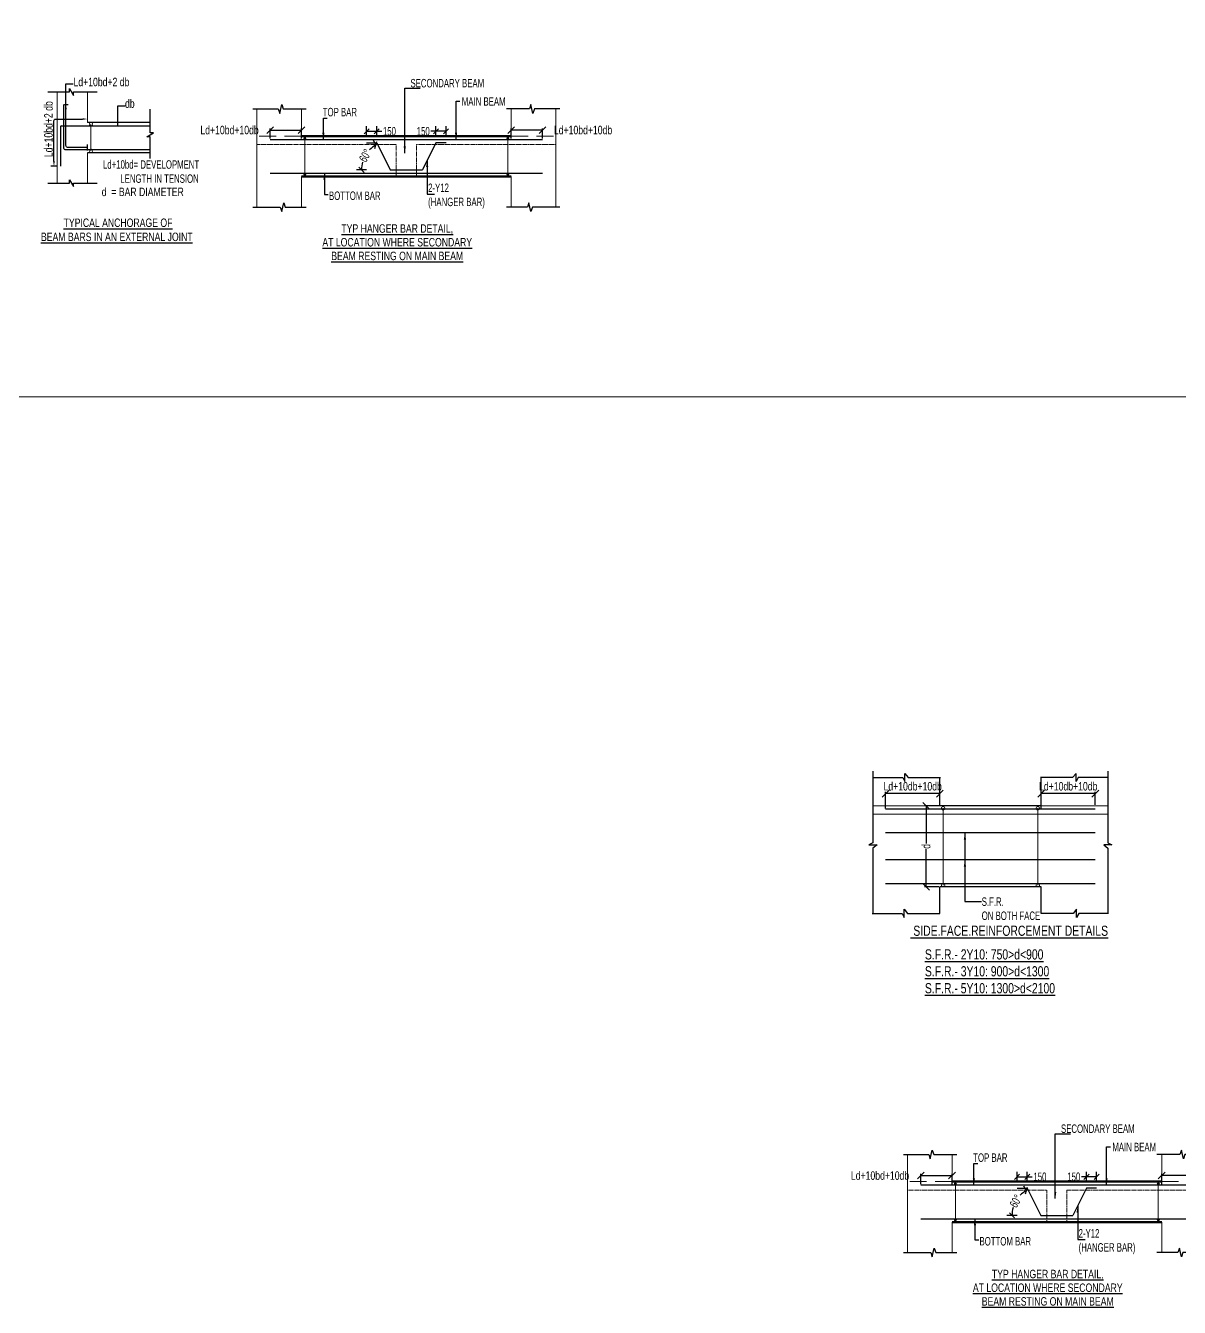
# Model space of a CAD drawing. Header units: millimetres. Extents: x -9667 to 132562, y -132456 to -91255.
# Drawn here: x 98309 to 115367, y -132456 to -113499 of the extents above; entities that cross this region are included whole.
import ezdxf

# ---------------------------------------------------------------- set-up
doc = ezdxf.new("R2010")
doc.units = ezdxf.units.MM
doc.header["$LTSCALE"] = 100
doc.header["$MEASUREMENT"] = 0
doc.linetypes.add('CONTINU', pattern=[0])
doc.linetypes.add('HIDDEN', pattern=[0.375, 0.25, -0.125])
doc.layers.get('Defpoints').update_dxf_attribs({"color": 1, "lineweight": 0})
for name, color, linetype in [('-S-ARROW', 253, 'Continuous'), ('-S-BMNO', 1, 'Continuous'), ('-S-DIM', 251, 'Continuous'), ('-S-MISC', 8, 'Continuous'), ('-STR-BEAM', 7, 'CONTINU'), ('-STR-REINF', 3, 'Continuous'), ('-STR-TEXT', 6, 'Continuous'), ('COL', 5, 'Continuous'), ('cut lines', 8, 'Continuous'), ('Leader', 8, 'Continuous'), ('rein', 3, 'Continuous')]:
    doc.layers.add(name, color=color, linetype=linetype)
for name, color, linetype, lineweight in [('-S-STIRUP', 11, 'Continuous', 9), ('-STR-COLUMN', 5, 'HIDDEN', 13), ('A-CONC', 7, 'Continuous', 50), ('S-COL', 5, 'Continuous', 20), ('SLAB LINE', 254, 'HIDDEN', 20)]:
    doc.layers.add(name, color=color, linetype=linetype, lineweight=lineweight)
doc.styles.add('BEAM-LS', font='romans.shx', dxfattribs={"width": 0.8})
doc.styles.add('SOBHA', font='swisscl.ttf', dxfattribs={"width": 0.9})
doc.styles.add('sobha.sed', font='swisscl.ttf')
doc.dimstyles.new('S-25', dxfattribs={"dimscale": 25, "dimtxt": 2.5, "dimasz": 2.5, "dimexe": 0.25, "dimexo": 0.25, "dimgap": 0.1, "dimtad": 0, "dimdec": 0, "dimrnd": 0.0005, "dimzin": 0, "dimdsep": 46, "dimtxsty": 'SOBHA', "dimblk": 'OBLIQUE', "dimcen": 0.09, "dimclrd": 8, "dimclre": 8, "dimclrt": 6, "dimadec": 0, "dimazin": 0, "dimtfac": 1, "dimtdec": 0, "dimtofl": 0, "dimtmove": 0, "dimatfit": 3, "dimfxl": 0.18, "dimtolj": 1, "dimtzin": 0, "dimlwd": -1, "dimlwe": -1, "dimarcsym": 0})
doc.dimstyles.new('S-50', dxfattribs={"dimscale": 50, "dimtxt": 2.5, "dimasz": 2, "dimexe": 0.5, "dimexo": 0.25, "dimgap": 0.25, "dimtad": 0, "dimdec": 0, "dimrnd": 0.0005, "dimzin": 0, "dimdsep": 46, "dimtxsty": 'sobha.sed', "dimblk": 'OBLIQUE', "dimcen": 0.09, "dimclrd": 8, "dimclre": 8, "dimclrt": 6, "dimadec": 0, "dimazin": 0, "dimtfac": 1, "dimtdec": 0, "dimtofl": 0, "dimtmove": 2, "dimatfit": 3, "dimfxl": 0.18, "dimtolj": 1, "dimtzin": 0, "dimlwd": -1, "dimlwe": -1, "dimarcsym": 0})
doc.dimstyles.new('STIRUP', dxfattribs={"dimscale": 50, "dimtxt": 2.5, "dimasz": 2.2, "dimexe": 0, "dimexo": 0, "dimgap": 0.5, "dimtad": 0, "dimdec": 0, "dimzin": 0, "dimdsep": 46, "dimtxsty": 'BEAM-LS', "dimblk": 'DOTSMALL', "dimcen": 0.09, "dimclrd": 256, "dimclre": 256, "dimclrt": 256, "dimadec": 5, "dimazin": 0, "dimtfac": 1, "dimtdec": 0, "dimtofl": 0, "dimtmove": 0, "dimatfit": 3, "dimldrblk": 'DOTSMALL', "dimfxl": 0, "dimfxlon": 1, "dimtolj": 1, "dimtzin": 0, "dimlwd": -1, "dimlwe": -1, "dimarcsym": 0})

# ---------------------------------------------------------------- blocks, each defined once
blk = doc.blocks.new('_Oblique')
at = {"color": 0, "linetype": 'ByBlock', "lineweight": -2}
blk.add_line((-0.5, -0.5), (0.5, 0.5), dxfattribs=at)
blk = doc.blocks.new('_DotSmall')
at = {"color": 0, "linetype": 'ByBlock', "const_width": 0.5}
blk.add_lwpolyline([(-0.0625, 0, 1), (0.0625, 0, 1)], format="xyb", close=True, dxfattribs=at)
blk = doc.blocks.new('*D20')
at = {"layer": '-S-STIRUP', "ltscale": 100, "transparency": 16777216}
blk.add_line((111874, -126214), (111874, -125075), dxfattribs=at)
at = {"layer": 'Defpoints', "color": 0, "linetype": 'CONTINU', "ltscale": 100, "transparency": 16777216}
for p in [(111874, -125075), (111874, -125075), (111874, -126214)]:
    blk.add_point(p, dxfattribs=at)
at = {"layer": '-S-STIRUP', "linetype": 'CONTINU', "ltscale": 100, "transparency": 16777216, "xscale": 100, "yscale": 100, "zscale": 100}
for p, rotation in [((111874, -125075), 90), ((111874, -126214), 270)]:
    blk.add_blockref('_DotSmall', p, dxfattribs=dict(at, rotation=rotation))
blk = doc.blocks.new('*D21')
at = {"layer": '-S-STIRUP', "ltscale": 100, "transparency": 16777216}
blk.add_line((113274, -126214), (113274, -125075), dxfattribs=at)
at = {"layer": 'Defpoints', "color": 0, "linetype": 'CONTINU', "ltscale": 100, "transparency": 16777216}
for p in [(113274, -125075), (113274, -125075), (113274, -126214)]:
    blk.add_point(p, dxfattribs=at)
at = {"layer": '-S-STIRUP', "linetype": 'CONTINU', "ltscale": 100, "transparency": 16777216, "xscale": 100, "yscale": 100, "zscale": 100}
for p, rotation in [((113274, -125075), 90), ((113274, -126214), 270)]:
    blk.add_blockref('_DotSmall', p, dxfattribs=dict(at, rotation=rotation))
blk = doc.blocks.new('*D22')
at = {"layer": '-S-DIM', "color": 8, "transparency": 16777216}
for p, q in [((111024, -125076), (111024, -124833)), ((111824, -124858), (111024, -124858)), ((111824, -125026), (111824, -124833))]:
    blk.add_line(p, q, dxfattribs=at)
at = {"layer": 'Defpoints', "color": 0, "transparency": 16777216}
for p in [(111024, -124858), (111024, -125088), (111824, -125038)]:
    blk.add_point(p, dxfattribs=at)
at = {"layer": '-S-DIM', "color": 8, "transparency": 16777216, "xscale": 100, "yscale": 100, "zscale": 100, "rotation": 180}
blk.add_blockref('_Oblique', (111024, -124858), dxfattribs=at)
at = {"layer": '-S-DIM', "color": 8, "transparency": 16777216, "xscale": 100, "yscale": 100, "zscale": 100}
blk.add_blockref('_Oblique', (111824, -124858), dxfattribs=at)
at = {"layer": '-S-DIM', "color": 6, "transparency": 16777216, "insert": (111424, -124750), "char_height": 125, "attachment_point": 5, "style": 'sobha.sed'}
blk.add_mtext('\\A1;Ld+10db+10db', dxfattribs=at)
blk = doc.blocks.new('*D23')
at = {"layer": '-S-DIM', "color": 8, "transparency": 16777216}
for p, q in [((113324, -125076), (113324, -124833)), ((114124, -124858), (113324, -124858)), ((114124, -125026), (114124, -124833))]:
    blk.add_line(p, q, dxfattribs=at)
at = {"layer": 'Defpoints', "color": 0, "transparency": 16777216}
for p in [(113324, -124858), (113324, -125088), (114124, -125038)]:
    blk.add_point(p, dxfattribs=at)
at = {"layer": '-S-DIM', "color": 8, "transparency": 16777216, "xscale": 100, "yscale": 100, "zscale": 100, "rotation": 180}
blk.add_blockref('_Oblique', (113324, -124858), dxfattribs=at)
at = {"layer": '-S-DIM', "color": 8, "transparency": 16777216, "xscale": 100, "yscale": 100, "zscale": 100}
blk.add_blockref('_Oblique', (114124, -124858), dxfattribs=at)
at = {"layer": '-S-DIM', "color": 6, "transparency": 16777216, "insert": (113724, -124750), "char_height": 125, "attachment_point": 5, "style": 'sobha.sed'}
blk.add_mtext('\\A1;Ld+10db+10db', dxfattribs=at)
blk = doc.blocks.new('*D24')
at = {"layer": '-S-DIM', "color": 8, "transparency": 16777216}
for p, q in [((111811, -125038), (111598, -125038)), ((111623, -125038), (111623, -125597)), ((111623, -126238), (111623, -125679)), ((111811, -126238), (111598, -126238))]:
    blk.add_line(p, q, dxfattribs=at)
at = {"layer": 'Defpoints', "color": 0, "transparency": 16777216}
for p in [(111623, -125038), (111824, -125038), (111824, -126238)]:
    blk.add_point(p, dxfattribs=at)
at = {"layer": '-S-DIM', "color": 8, "transparency": 16777216, "xscale": 100, "yscale": 100, "zscale": 100}
for p, rotation in [((111623, -125038), 90), ((111623, -126238), 270)]:
    blk.add_blockref('_Oblique', p, dxfattribs=dict(at, rotation=rotation))
at = {"layer": '-S-DIM', "color": 6, "transparency": 16777216, "insert": (111623, -125638), "char_height": 125, "attachment_point": 5, "rotation": 90, "style": 'sobha.sed'}
blk.add_mtext('\\A1;d', dxfattribs=at)
blk = doc.blocks.new('*D10')
at = {"color": 8, "transparency": 16777216}
for p, q in [((1102, -135), (1062, -67)), ((962, -500), (812, -500))]:
    blk.add_line(p, q, dxfattribs=at)
for start, end in [(120, 135.789), (164.211, 180)]:
    blk.add_arc((1312, -500), 425, start, end, dxfattribs=at)
at = {"layer": 'Defpoints', "color": 0, "transparency": 16777216}
for p in [(987, -227), (1139, -200, 0), (1312, -500), (1312, -500), (1787, -500)]:
    blk.add_point(p, dxfattribs=at)
at = {"color": 8, "transparency": 16777216, "xscale": 75, "yscale": 75, "zscale": 75}
for p, rotation in [((1100, -132), 29.99999999999575), ((887, -500), 269.9999884995148)]:
    blk.add_blockref('_Oblique', p, dxfattribs=dict(at, rotation=rotation))
at = {"color": 6, "transparency": 16777216, "insert": (944, -288), "char_height": 125, "attachment_point": 5, "rotation": 60, "style": 'SOBHA'}
blk.add_mtext('\\A1;60°', dxfattribs=at)
blk = doc.blocks.new('*D8')
at = {"layer": '-S-DIM', "color": 8, "transparency": 16777216}
for p, q in [((962, -5), (962, 145)), ((962, 70), (1112, 70)), ((1112, -5), (1112, 145)), ((1112, 70), (1187, 70))]:
    blk.add_line(p, q, dxfattribs=at)
at = {"layer": 'Defpoints', "color": 0, "transparency": 16777216}
for p in [(1112, 70), (962, -100), (1112, -100)]:
    blk.add_point(p, dxfattribs=at)
at = {"layer": '-S-DIM', "color": 8, "transparency": 16777216, "xscale": 75, "yscale": 75, "zscale": 75, "rotation": 180}
blk.add_blockref('_Oblique', (962, 70), dxfattribs=at)
at = {"layer": '-S-DIM', "color": 8, "transparency": 16777216, "xscale": 75, "yscale": 75, "zscale": 75}
blk.add_blockref('_Oblique', (1112, 70), dxfattribs=at)
at = {"layer": '-S-DIM', "color": 6, "transparency": 16777216, "insert": (1300, 70), "char_height": 125, "attachment_point": 5, "style": 'SOBHA'}
blk.add_mtext('\\A1;150', dxfattribs=at)
blk = doc.blocks.new('*D9')
at = {"layer": '-S-DIM', "color": 8, "transparency": 16777216}
for p, q in [((1988, 70), (1913, 70)), ((1988, -5), (1988, 145)), ((2138, 70), (1988, 70)), ((2138, -5), (2138, 145))]:
    blk.add_line(p, q, dxfattribs=at)
at = {"layer": 'Defpoints', "color": 0, "transparency": 16777216}
for p in [(1988, 70), (1988, -100), (2138, -100)]:
    blk.add_point(p, dxfattribs=at)
at = {"layer": '-S-DIM', "color": 8, "transparency": 16777216, "xscale": 75, "yscale": 75, "zscale": 75, "rotation": 180}
blk.add_blockref('_Oblique', (1988, 70), dxfattribs=at)
at = {"layer": '-S-DIM', "color": 8, "transparency": 16777216, "xscale": 75, "yscale": 75, "zscale": 75}
blk.add_blockref('_Oblique', (2138, 70), dxfattribs=at)
at = {"layer": '-S-DIM', "color": 6, "transparency": 16777216, "insert": (1800, 70), "char_height": 125, "attachment_point": 5, "style": 'SOBHA'}
blk.add_mtext('\\A1;150', dxfattribs=at)
blk = doc.blocks.new('*D12')
at = {"layer": '-S-DIM', "color": 8, "transparency": 16777216}
for p, q in [((-462, -38), (-462, 113)), ((-462, 88), (0, 88)), ((0, -38), (0, 113))]:
    blk.add_line(p, q, dxfattribs=at)
at = {"layer": 'Defpoints', "color": 0, "transparency": 16777216}
for p in [(0, 88), (-462, -50), (0, -50)]:
    blk.add_point(p, dxfattribs=at)
at = {"layer": '-S-DIM', "color": 8, "transparency": 16777216, "xscale": 100, "yscale": 100, "zscale": 100}
for p, rotation in [((-462, 88), 179.9997867593097), ((0, 88), 359.9997867593097)]:
    blk.add_blockref('_Oblique', p, dxfattribs=dict(at, rotation=rotation))
at = {"layer": '-S-DIM', "color": 6, "transparency": 16777216, "insert": (-1064, 88), "char_height": 125, "attachment_point": 5, "rotation": 359.9998, "style": 'sobha.sed'}
blk.add_mtext('\\A1;Ld+10bd+10db', dxfattribs=at)
blk = doc.blocks.new('*D13')
at = {"layer": '-S-DIM', "color": 8, "transparency": 16777216}
for p, q in [((3100, -38), (3100, 113)), ((3562, 88), (3100, 88)), ((3562, -38), (3562, 113))]:
    blk.add_line(p, q, dxfattribs=at)
at = {"layer": 'Defpoints', "color": 0, "transparency": 16777216}
for p in [(3100, 88), (3100, -50), (3562, -50)]:
    blk.add_point(p, dxfattribs=at)
at = {"layer": '-S-DIM', "color": 8, "transparency": 16777216, "xscale": 100, "yscale": 100, "zscale": 100}
for p, rotation in [((3100, 88), 180.0002132406902), ((3562, 88), 0.0002132406903055)]:
    blk.add_blockref('_Oblique', p, dxfattribs=dict(at, rotation=rotation))
at = {"layer": '-S-DIM', "color": 6, "transparency": 16777216, "insert": (4163, 88), "char_height": 125, "attachment_point": 5, "rotation": 0.0002, "style": 'sobha.sed'}
blk.add_mtext('\\A1;Ld+10bd+10db', dxfattribs=at)
blk = doc.blocks.new('*D318')
at = {"layer": '-S-STIRUP', "ltscale": 100, "transparency": 16777216}
blk.add_line((99275, -115350), (99275, -114956), dxfattribs=at)
at = {"layer": 'Defpoints', "color": 0, "linetype": 'CONTINU', "ltscale": 100, "transparency": 16777216}
for p in [(99274, -114956), (99275, -114956), (99275, -115350)]:
    blk.add_point(p, dxfattribs=at)
at = {"layer": '-S-STIRUP', "linetype": 'CONTINU', "ltscale": 100, "transparency": 16777216, "xscale": 100, "yscale": 100, "zscale": 100}
for p, rotation in [((99275, -114956), 90), ((99275, -115350), 270)]:
    blk.add_blockref('_DotSmall', p, dxfattribs=dict(at, rotation=rotation))
blk = doc.blocks.new('Hanger')
at = {"layer": '-S-STIRUP', "linetype": 'CONTINU', "ltscale": 100}
h = blk.add_hatch(color=256, dxfattribs=at)
h.dxf.hatch_style = 1
h.paths.add_polyline_path([(65.2, -34, 1), (34.3, -34, 1)])
h = blk.add_hatch(color=256, dxfattribs=at)
h.dxf.hatch_style = 1
h.paths.add_polyline_path([(3034.5, -34, -1), (3065.4, -34, -1)])
h = blk.add_hatch(color=256, dxfattribs=at)
h.dxf.hatch_style = 1
h.paths.add_polyline_path([(52.2, -550.2), (47.3, -550.2, 0.3683822), (34.3, -565.5, 1), (65.2, -565.5, 0.3683822)])
h = blk.add_hatch(color=256, dxfattribs=at)
h.dxf.hatch_style = 1
h.paths.add_polyline_path([(3047.5, -550.2), (3052.4, -550.2, -0.3683822), (3065.4, -565.5, -1), (3034.5, -565.5, -0.3683822)])
at = {"layer": '-S-MISC', "linetype": 'ByBlock', "ltscale": 1000}
for points in [[(-718, 400), (-344.7, 400), (-321.3, 335.6), (-293.2, 464.4), (-269.7, 400), (70.6, 400)], [(3817.7, 400), (3444.5, 400), (3421, 335.6), (3392.9, 464.4), (3369.5, 400), (3029.2, 400)], [(-718, -1050), (-314.7, -1050), (-291.3, -1114.4), (-263.2, -985.6), (-239.7, -1050), (70.6, -1050)], [(3817.7, -1050), (3414.5, -1050), (3391, -1114.4), (3362.9, -985.6), (3339.5, -1050), (3029.2, -1050)]]:
    blk.add_lwpolyline(points, dxfattribs=at)
at = {"layer": '-S-STIRUP', "linetype": 'CONTINU', "ltscale": 100}
for p, q in [((49.8, -49.4), (49.8, -550)), ((3050, -49.4), (3050, -550))]:
    blk.add_line(p, q, dxfattribs=at)
for centre in [(49.8, -34), (3050, -34), (49.8, -565.5), (3050, -565.5)]:
    blk.add_circle(centre, 15.5, dxfattribs=at)
at = {"layer": 'A-CONC', "color": 7}
for p, q in [((0, 0), (3099.8, 0)), ((0, -600), (3099.8, -600))]:
    blk.add_line(p, q, dxfattribs=at)
at = {"layer": 'rein'}
for p, q in [((-461.5, -50), (3561.7, -50)), ((962, -100), (1112, -100)), ((1112, -100), (1312.1, -500)), ((1987.8, -100), (1787.6, -500)), ((2137.8, -100), (1987.8, -100)), ((-461.5, -550), (3561.7, -550)), ((1312.1, -500), (1787.6, -500))]:
    blk.add_line(p, q, dxfattribs=at)
at = {"layer": 'S-COL'}
for p, q in [((-659.7, -1050), (-659.7, 400)), ((0, 0), (0, 400)), ((3099.8, 0), (3099.8, 400)), ((3759.5, -1050), (3759.5, 400)), ((0, -1050), (0, -600)), ((3099.8, -1050), (3099.8, -600))]:
    blk.add_line(p, q, dxfattribs=at)
at = {"layer": 'SLAB LINE', "ltscale": 10}
for p, q in [((0, 0), (-659.7, 0)), ((3099.8, 0), (3759.5, 0))]:
    blk.add_line(p, q, dxfattribs=at)
at = {"layer": 'SLAB LINE', "color": 8, "ltscale": 0.5}
for p, q in [((-659.7, -125), (1399.9, -125)), ((1399.9, -600), (1399.9, -125)), ((1699.9, -600), (1699.9, -125)), ((1699.9, -125), (3759.5, -125))]:
    blk.add_line(p, q, dxfattribs=at)
at = {"layer": '-S-BMNO', "insert": (1415.3, -1305.2), "char_height": 125, "attachment_point": 2, "line_spacing_factor": 0.971848, "style": 'sobha.sed'}
blk.add_mtext_dynamic_manual_height_columns('{\\LTYP HANGER BAR DETAIL,\\PAT LOCATION WHERE SECONDARY\\PBEAM RESTING ON MAIN BEAM}', width=2137.472, gutter_width=10, heights=[0], dxfattribs=at)
at = {"layer": '-STR-TEXT', "color": 6, "char_height": 125, "attachment_point": 1, "style": 'SOBHA'}
for s, insert in [('\\pxt2;SECONDARY BEAM', (1611.2, 844.5, 0)), ('\\pxt2;MAIN BEAM', (2370.1, 573.5, 0)), ('\\pxt2;TOP BAR', (313.8, 416.5, 0)), ('2-Y12\\P(HANGER BAR)', (1871.9, -703.1, 0)), ('\\pxt2;BOTTOM BAR', (406.3, -820.3, 0))]:
    blk.add_mtext(s, dxfattribs=dict(at, insert=insert))
at = {"layer": '-S-DIM'}
for base, p1, p2, angle, picture, middle in [((0, 88.4), (-461.9, -50), (0, -50), 359.99979, '*D12', (-1063.6, 88.4)), ((3099.8, 88.4), (3561.7, -50), (3099.8, -50), 180.00021, '*D13', (4163.4, 88.4))]:
    dim = blk.add_linear_dim(base=base, p1=p1, p2=p2, angle=angle, text='Ld+10bd+10db', dimstyle='S-50', dxfattribs=at)
    dim.commit()
    dim.dimension.update_dxf_attribs({"geometry": picture, "text_midpoint": middle, "dimtype": 129})
dim = blk.add_linear_dim(base=(1112, 70.3), p1=(962, -100), p2=(1112, -100), dimstyle='S-50', dxfattribs=at)
dim.commit()
dim.dimension.update_dxf_attribs({"geometry": '*D8', "text_midpoint": (1299.7, 70.3)})
dim = blk.add_linear_dim(base=(1987.8, 70.3), p1=(2137.8, -100), p2=(1987.8, -100), angle=180, dimstyle='S-50', dxfattribs=at)
dim.commit()
dim.dimension.update_dxf_attribs({"geometry": '*D9', "text_midpoint": (1800, 70.3)})
dim = blk.add_angular_dim_2l(base=(986.8, -227), line1=((1787.4, -500), (1312.2, -500)), line2=((1312.2, -500), (1139, -200, 0)), dimstyle='S-50')
dim.commit()
dim.dimension.update_dxf_attribs({"geometry": '*D10', "text_midpoint": (944.4, -287.6)})
at = {"layer": 'Leader'}
for points in [[(1526.5, -252.4), (1526.5, 707.2), (1752.3, 707.2)], [(2285.4, -49.9), (2285.4, 513.5), (2341.5, 513.5)], [(323.3, -49.9), (323.3, 265.3), (379.4, 265.3)], [(1857.8, -359.8), (1857.8, -858.9), (1966.2, -858.9)], [(338.6, -547.4), (338.6, -862.6), (394.7, -862.6)]]:
    blk.add_leader(points, dimstyle='S-50', override={"dimasz": 2}, dxfattribs=at)
blk = doc.blocks.new('456')
at = {"layer": '-STR-TEXT', "color": 6}
blk.add_blockref('Hanger', (16285816, -2155476), dxfattribs=at)

msp = doc.modelspace()

# ---------------------------------------------------------------- linework, layer by layer
at = {"layer": '-S-ARROW', "lineweight": 25}
for p, q in [((98885.4, -114663.1), (98937.5, -114663.1)), ((99224.8, -115347.1), (99224.8, -115256))]:
    msp.add_line(p, q, dxfattribs=at)
at = {"layer": '-S-ARROW'}
msp.add_line((98774.8, -115578.5), (98679.2, -115578.5), dxfattribs=at)
at = {"layer": '-S-ARROW', "lineweight": 25}
for points in [[(99224.8, -115299.3), (98929.6, -115299.3, -0.4142136), (98904.6, -115274.3), (98904.6, -114358.2), (99010, -114358.2)], [(98727, -115503.5), (98727, -114905.4, -0.4142136), (98752, -114880.4), (99149.8, -114880.4)]]:
    msp.add_lwpolyline(points, format="xyb", dxfattribs=at)
for points in [[(98917.1, -114738.1), (98904.6, -114663.1), (98892.1, -114738.1)], [(99149.8, -114867.9), (99224.8, -114880.4), (99149.8, -114892.9)], [(99149.8, -115311.8), (99224.8, -115299.3), (99149.8, -115286.8)], [(98739.5, -115503.5), (98727, -115578.5), (98714.5, -115503.5)]]:
    msp.add_solid(points, dxfattribs=at)
at = {"layer": '-S-MISC', "linetype": 'ByBlock', "ltscale": 1000}
for points in [[(98638, -114480.5), (98955.3, -114480.5), (98955.3, -114430.5), (99015.9, -114530.5), (99015.9, -114480.5), (99365.7, -114480.5)], [(100150.9, -115463.1), (100150.9, -115145.7), (100100.9, -115145.7), (100200.9, -115085.1), (100150.9, -115085.1), (100150.9, -114735.3)], [(98638, -115830.5), (98955.3, -115830.5), (98955.3, -115780.5), (99015.9, -115880.5), (99015.9, -115830.5), (99365.7, -115830.5)], [(114311, -124526), (114311, -125586), (114370.6, -125616.9), (114250.5, -125616.9), (114311, -125666.7), (114311, -126628.5)], [(114311, -124620), (113869.6, -124620), (113838.8, -124679.6), (113838.8, -124559.4), (113788.9, -124620), (113314.4, -124620)], [(114320.3, -126628.5), (113879, -126628.5), (113848.1, -126688.2), (113848.1, -126568), (113798.2, -126628.5), (113323.7, -126628.5)]]:
    msp.add_lwpolyline(points, dxfattribs=at)
at = {"layer": '-STR-BEAM', "linetype": 'ByBlock', "ltscale": 1000}
for p, q in [((100150.9, -114930.5), (99224.8, -114930.5)), ((100150.9, -115380.5), (99224.8, -115380.5)), ((113323.7, -125038.1), (111823.9, -125038.1)), ((113323.7, -126238.1), (111823.9, -126238.1))]:
    msp.add_line(p, q, dxfattribs=at)
at = {"layer": '-STR-COLUMN', "linetype": 'ByBlock', "ltscale": 1000}
for p, q in [((98774.8, -114480.5), (98774.8, -115830.5)), ((99224.8, -114480.5), (99224.8, -114930.5)), ((99224.8, -115380.5), (99224.8, -115830.5))]:
    msp.add_line(p, q, dxfattribs=at)
at = {"layer": '-STR-REINF', "ltscale": 100}
for p, q in [((98874.9, -115318.5), (98874.9, -114663.1)), ((98824.8, -114992.5), (98824.8, -115578.5)), ((98836.8, -114980.5), (100150.9, -114980.5)), ((98886.9, -115330.5), (100150.9, -115330.5))]:
    msp.add_line(p, q, dxfattribs=at)
for centre, start, end in [((98836.8, -114992.5), 90, 180), ((98886.9, -115318.5), 180, 270)]:
    msp.add_arc(centre, 12, start, end, dxfattribs=at)
at = {"layer": 'COL', "linetype": 'Continuous', "ltscale": 10}
for p, q in [((111823.9, -125038.1), (111823.9, -124620)), ((113323.7, -125038.1), (113323.7, -124620)), ((111823.9, -126628.5), (111823.9, -126238.1)), ((113323.7, -126628.5), (113323.7, -126238.1))]:
    msp.add_line(p, q, dxfattribs=at)
at = {"layer": 'cut lines', "linetype": 'Continuous', "ltscale": 10}
for points in [[(110836.6, -124526), (110836.6, -125586), (110777, -125616.9), (110897.1, -125616.9), (110836.6, -125666.7), (110836.6, -126628.5)], [(110836.6, -124620), (111278, -124620), (111308.8, -124679.6), (111308.8, -124559.4), (111358.7, -124620), (111833.2, -124620)], [(110827.3, -126628.5), (111268.6, -126628.5), (111299.5, -126688.2), (111299.5, -126568), (111349.4, -126628.5), (111823.9, -126628.5)]]:
    msp.add_lwpolyline(points, dxfattribs=at)
at = {"layer": 'Defpoints'}
msp.add_lwpolyline([(82583.5, -91762), (117294.3, -91762), (117294.3, -118989.9), (82583.5, -118989.9)], close=True, dxfattribs=at)
at = {"layer": 'rein', "ltscale": 10}
for p, q in [((114123.7, -125088.1), (111023.9, -125088.1)), ((111023.9, -126188.1), (114123.7, -126188.1))]:
    msp.add_line(p, q, dxfattribs=at)
at = {"layer": 'rein', "color": 5, "ltscale": 10}
for p, q in [((114123.7, -125438.1), (111023.9, -125438.1)), ((114123.7, -125838.1), (111023.9, -125838.1))]:
    msp.add_line(p, q, dxfattribs=at)
at = {"layer": 'SLAB LINE', "color": 252, "ltscale": 0.2}
for p, q in [((111823.9, -125038.1), (110836.6, -125038.1)), ((113323.7, -125038.1), (114311, -125038.1)), ((114311, -125163.1), (110836.6, -125163.1))]:
    msp.add_line(p, q, dxfattribs=at)

# ---------------------------------------------------------------- block references
at = {"layer": 'rein', "color": 2}
for p in [(-16183428.5, 2040344, 692), (-16173810.4, 2024880.3)]:
    msp.add_blockref('456', p, dxfattribs=at)

# ---------------------------------------------------------------- texts
at = {"layer": '-S-BMNO', "style": 'sobha.sed'}
msp.add_text('%%U SIDE.FACE.REINFORCEMENT DETAILS', height=150, dxfattribs=at).set_placement((111390.9, -126961.2))
at = {"layer": '-S-BMNO', "attachment_point": 1, "style": 'sobha.sed'}
for s, insert, char_height, width in [('\\pxqc;{\\L TYPICAL ANCHORAGE OF \\PBEAM BARS IN AN EXTERNAL JOINT}', (98505.7, -116352), 125, 2301.951), ('{\\LS.F.R.- 2Y10: 750>d<900\\PS.F.R.- 3Y10: 900>d<1300\\PS.F.R.- 5Y10: 1300>d<2100}', (111604.8, -127160.8), 150, 3419.331)]:
    msp.add_mtext(s, dxfattribs=dict(at, insert=insert, char_height=char_height, width=width))
at = {"layer": '-STR-TEXT', "color": 6, "style": 'SOBHA'}
for s, p in [('Ld+10bd+2 db', (99016.3, -114395, 346)), ('db', (99778, -114715, 431.6)), ('d  = BAR DIAMETER', (99433.4, -116020.4))]:
    msp.add_text(s, height=125, dxfattribs=at).set_placement(p)
msp.add_text('Ld+10bd+2 db', height=125, rotation=90, dxfattribs=at).set_placement((98708.3, -115443.7, 346))
at = {"layer": '-STR-TEXT', "color": 6, "insert": (99452.3, -115490.4, 0), "char_height": 125, "width": 2963.51, "attachment_point": 1, "style": 'SOBHA'}
msp.add_mtext('Ld+10bd= DEVELOPMENT \\P        LENGTH IN TENSION', dxfattribs=at)
at = {"layer": '-STR-TEXT', "color": 6, "insert": (112444.7, -126393.4), "char_height": 125, "attachment_point": 1, "style": 'SOBHA'}
msp.add_mtext('\\A1;S.F.R.\\PON BOTH FACE', dxfattribs=at)

# ---------------------------------------------------------------- dimensions: what is measured, and where the dimension line sits
at = {"layer": '-S-DIM'}
for base, p1, p2, picture, middle in [((111023.9, -124857.5), (111823.9, -125038.1), (111023.9, -125088.1), '*D22', (111423.9, -124749.7)), ((113323.7, -124857.5), (114123.7, -125038.1), (113323.7, -125088.1), '*D23', (113723.7, -124749.7))]:
    dim = msp.add_linear_dim(base=base, p1=p1, p2=p2, text='Ld+10db+10db', dimstyle='S-50', dxfattribs=at)
    dim.commit()
    dim.dimension.update_dxf_attribs({"geometry": picture, "text_midpoint": middle})
dim = msp.add_linear_dim(base=(111622.9, -125038.1), p1=(111823.9, -126238.1), p2=(111823.9, -125038.1), angle=90, text='d', dimstyle='S-50', dxfattribs=at)
dim.commit()
dim.dimension.update_dxf_attribs({"geometry": '*D24', "text_midpoint": (111622.9, -125638.1)})
at = {"layer": '-S-STIRUP', "linetype": 'CONTINU', "ltscale": 100}
for base, p1, p2, picture, middle in [((99274.8, -114955.5), (99274.8, -115349.6), (99274.4, -114955.5), '*D318', (99274.8, -115152.6)), ((111873.9, -125075.4), (111873.9, -126213.9), (111873.9, -125075.4), '*D20', (111873.9, -125644.7)), ((113273.7, -125075.4, 0), (113273.7, -126213.9, 0), (113273.7, -125075.4, 0), '*D21', (113273.7, -125644.7, 0))]:
    dim = msp.add_linear_dim(base=base, p1=p1, p2=p2, angle=90, text=' ', dimstyle='STIRUP', override={"dimasz": 2}, dxfattribs=at)
    dim.commit()
    dim.dimension.update_dxf_attribs({"geometry": picture, "text_midpoint": middle})

# ---------------------------------------------------------------- leaders
at = {"layer": '-S-ARROW'}
for points, dimstyle, override in [([(99671.6, -114978.2, 517.3), (99671.7, -114685.7, 517.3), (99780.7, -114685.7, 517.3)], 'S-25', {"dimasz": 2, "dimclrd": 256}), ([(112196.3, -125438.1), (112196.3, -126455.9), (112439.7, -126455.9)], 'S-50', {"dimasz": 2, "dimgap": 0.1, "dimtad": 0, "dimclrd": 256})]:
    msp.add_leader(points, dimstyle=dimstyle, override=override, dxfattribs=at)
at = {"layer": '-S-ARROW', "annotation_type": 0, "has_hookline": 1, "hookline_direction": 1, "text_width": 824.7}
msp.add_leader([(112196.3, -125838.1), (112196.3, -126455.9), (112439.7, -126455.9)], dimstyle='S-50', override={"dimasz": 2, "dimgap": 0.1, "dimtad": 0, "dimclrd": 256}, dxfattribs=at)

doc.saveas('drawing.dxf')
